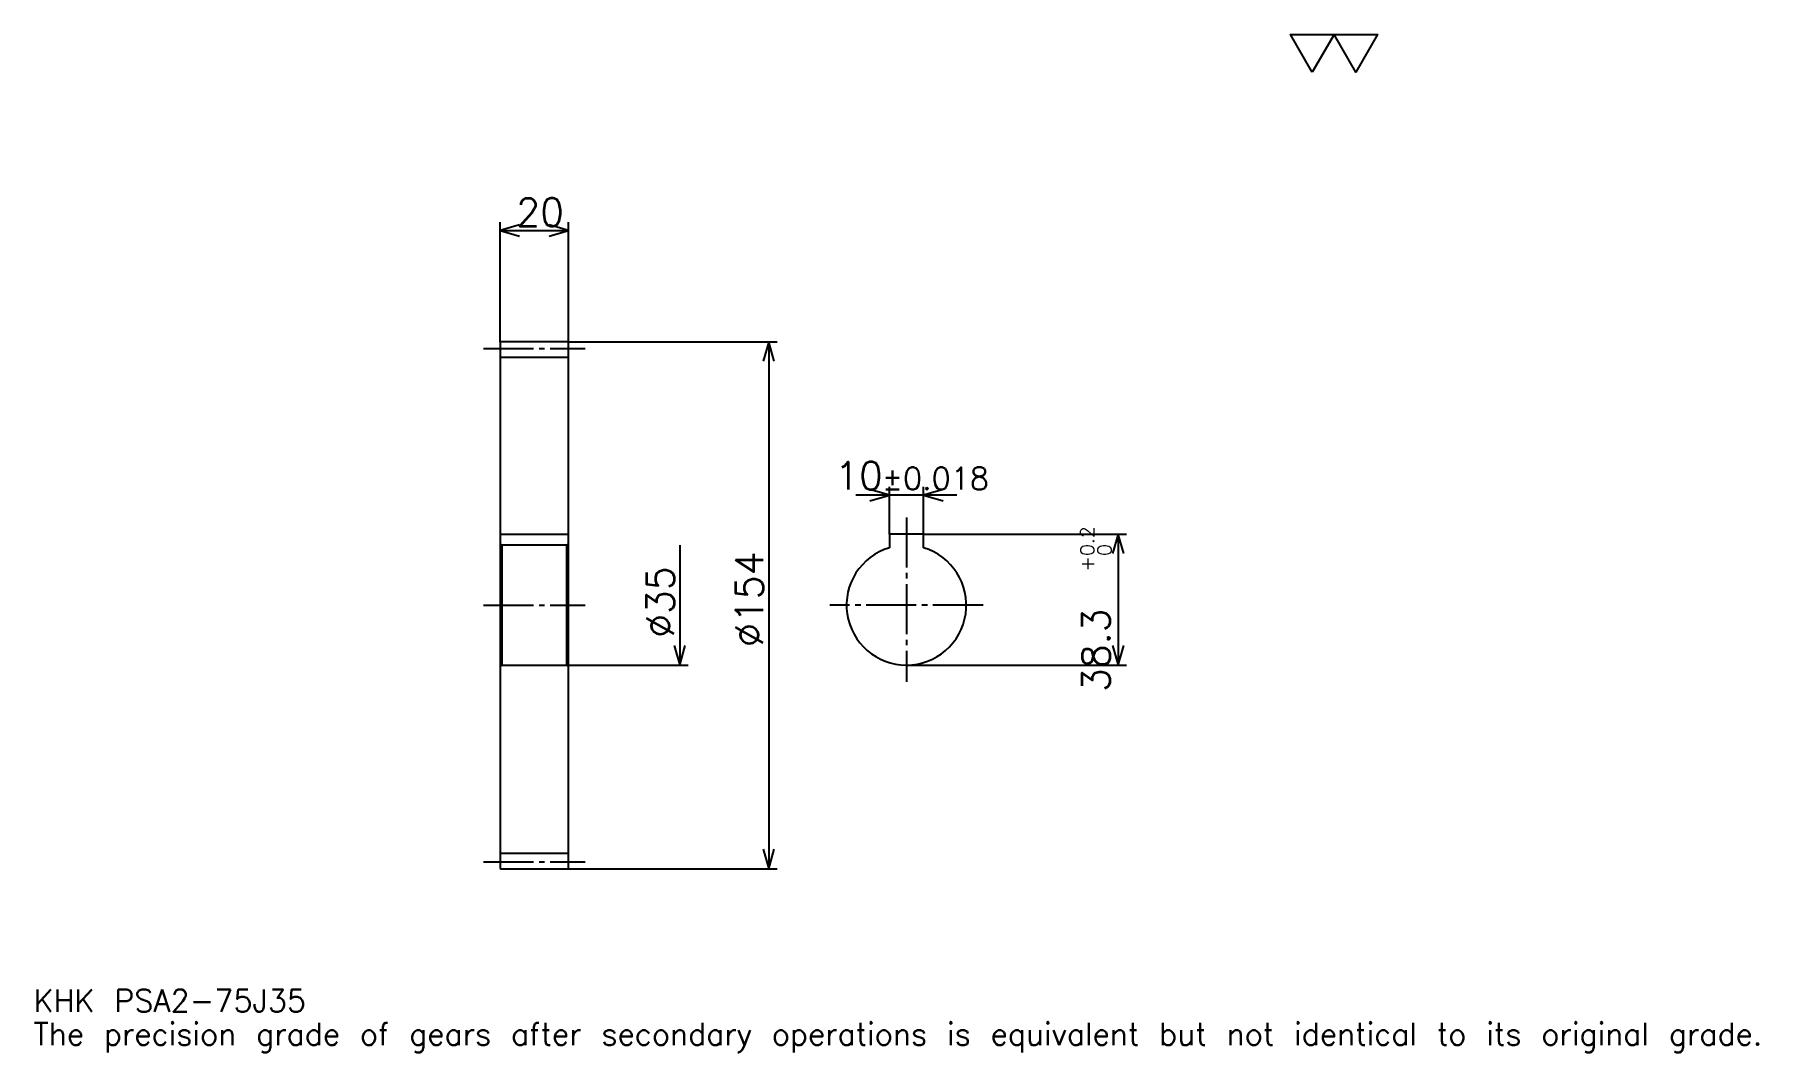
# Model space of a CAD drawing. Extents: x 17 to 520, y 6 to 303.
import ezdxf

# ---------------------------------------------------------------- set-up
doc = ezdxf.new("R2010")
doc.units = 0
doc.linetypes.add('DASHDOT', pattern=[19.5, 14.625, -1.625, 1.625, -1.625])
doc.layers.get('0').update_dxf_attribs({"linetype": 'CONTINUOUS'})
doc.layers.add('DASHDOT', color=6, linetype='DASHDOT')
doc.styles.add('KANJI', font='TXT', dxfattribs={"bigfont": 'BIGFONT'})

msp = doc.modelspace()

# ---------------------------------------------------------------- linework, layer by layer
at = {"color": 5}
for p, q in [((152.625, 213.6875), (152.625, 248.625)), ((172.625, 213.6875), (172.625, 248.625)), ((152.625, 246.1875), (172.625, 246.1875)), ((152.625, 213.587494), (152.625, 213.6875)), ((172.524994, 213.6875), (172.625, 213.6875)), ((172.625, 213.6875), (233.5625, 213.6875)), ((172.625, 213.587494), (172.625, 213.6875)), ((231.125, 213.6875), (231.125, 59.6875)), ((286.125, 168.862503), (256.625, 168.862503)), ((266.375, 157.487503), (266.375, 171.300003)), ((276.375, 157.487503), (276.375, 171.300003)), ((276.375, 157.487503), (335.6875, 157.487503)), ((333.25, 157.487503), (333.25, 119.1875)), ((205.125, 154.1875), (205.125, 119.1875)), ((172.625, 119.1875), (207.5625, 119.1875)), ((271.375, 119.1875), (335.6875, 119.1875)), ((172.524994, 59.6875), (172.625, 59.6875)), ((172.625, 59.6875), (233.5625, 59.6875))]:
    msp.add_line(p, q, dxfattribs=at)
at = {"color": 4}
for p, q in [((152.625, 209.1875), (172.625, 209.1875)), ((152.625, 157.487503), (172.625, 157.487503)), ((172.625, 154.6875), (172.125, 154.1875)), ((152.625, 118.6875), (153.125, 119.1875)), ((172.625, 118.6875), (172.125, 119.1875)), ((152.625, 64.1875), (172.625, 64.1875))]:
    msp.add_line(p, q, dxfattribs=at)
at = {"color": 7}
msp.add_lwpolyline([(390, 292.5), (383.662506, 303.484985), (409.012512, 303.484985), (402.674988, 292.5), (396.337494, 303.484985), (390, 292.5)], dxfattribs=at)
at = {"color": 5}
for points in [[(158.3125, 247.8125), (152.625, 246.1875), (158.3125, 244.5625)], [(166.9375, 244.5625), (172.625, 246.1875), (166.9375, 247.8125)], [(232.75, 208), (231.125, 213.6875), (229.5, 208)], [(260.6875, 167.237503), (266.375, 168.862503), (260.6875, 170.487503)], [(282.0625, 170.487503), (276.375, 168.862503), (282.0625, 167.237503)], [(334.875, 151.800003), (333.25, 157.487503), (331.625, 151.800003)], [(203.5, 124.875), (205.125, 119.1875), (206.75, 124.875)], [(331.625, 124.875), (333.25, 119.1875), (334.875, 124.875)], [(229.5, 65.375), (231.125, 59.6875), (232.75, 65.375)]]:
    msp.add_lwpolyline(points, dxfattribs=at)
at = {"color": 4}
for points in [[(152.625, 118.6875), (152.625, 59.787498), (152.725006, 59.6875), (172.524994, 59.6875), (172.625, 59.787498), (172.625, 213.587494), (172.524994, 213.6875), (152.725006, 213.6875), (152.625, 213.587494), (152.625, 118.6875)], [(276.375, 153.458008), (276.375, 157.487503), (266.375, 157.487503), (266.375, 153.458008)], [(152.625, 154.6875), (153.125, 154.1875), (153.125, 119.1875), (172.125, 119.1875), (172.125, 154.1875), (153.125, 154.1875)]]:
    msp.add_lwpolyline(points, dxfattribs=at)
msp.add_arc((271.375, 136.6875), 17.5, 106.60154993, 73.39845007, dxfattribs=at)
at = {"layer": 'DASHDOT', "color": 7}
for p, q in [((147.75, 211.6875), (177.5, 211.6875)), ((271.375, 162.362503), (271.375, 114.3125)), ((147.75, 136.6875), (177.5, 136.6875)), ((293.75, 136.6875), (249, 136.6875)), ((147.75, 61.6875), (177.5, 61.6875))]:
    msp.add_line(p, q, dxfattribs=at)

# ---------------------------------------------------------------- texts
at = {"color": 7, "style": 'KANJI'}
for s, height, p in [('20', 8.125, (157.34375, 247.487503)), ('10', 8.125, (250.540894, 170.487503)), ('%%p0.018', 6.5, (264.271149, 170.487503)), ('KHK PSA2-75J35', 6.5, (16.25, 17.875)), ('The precision grade of gears after secondary operations is equivalent but not identical to its original grade.', 6.5, (16.25, 8.125))]:
    msp.add_text(s, height=height, dxfattribs=at).set_placement(p)
for s, height, p in [('0.2', 4.0625, (326.262512, 151.058426)), ('%%c154', 8.125, (229.5, 124.5)), ('0', 4.0625, (331.299988, 151.058426)), ('%%c35', 8.125, (203.5, 127.140625)), ('+', 4.0625, (326.262512, 146.508423)), ('38.3', 8.125, (330.8125, 111.34021))]:
    msp.add_text(s, height=height, rotation=90, dxfattribs=at).set_placement(p)

doc.saveas('drawing.dxf')
